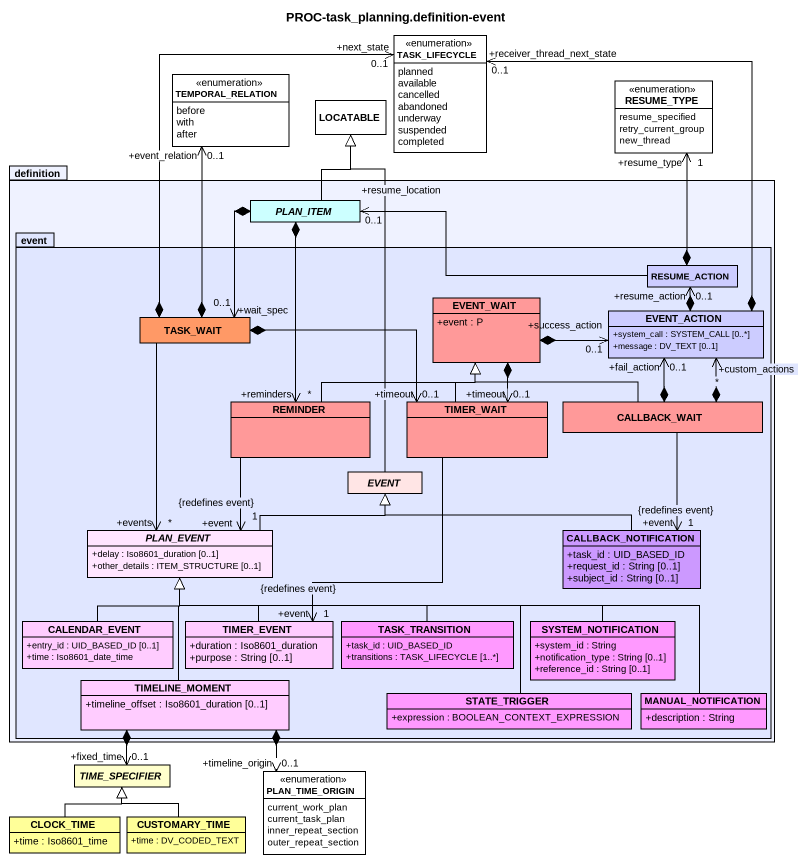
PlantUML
@startuml
title PROC-task_planning.definition-event
hide circle
hide empty members
skinparam classAttributeIconSize 0
enum TASK_LIFECYCLE #FFFFFF {
  planned
  available
  cancelled
  abandoned
  underway
  suspended
  completed
}
enum TEMPORAL_RELATION #FFFFFF {
  before
  with
  after
}
class LOCATABLE #FFFFFF
enum RESUME_TYPE #FFFFFF {
  resume_specified
  retry_current_group
  new_thread
}
package definition #EFF2FF {
  abstract class PLAN_ITEM #CCFFFF
  package event #E0E6FF {
    class RESUME_ACTION #CCCCFF
    class TASK_WAIT #FF9966
    class EVENT_WAIT #FF9999 {
      +event : P
    }
    class EVENT_ACTION #CCCCFF {
      +system_call : SYSTEM_CALL [0..*]
      +message : DV_TEXT [0..1]
    }
    class REMINDER #FF9999
    class TIMER_WAIT #FF9999
    class CALLBACK_WAIT #FF9999
    abstract class EVENT #FFE5E5
    abstract class PLAN_EVENT #FFE5FF {
      +delay : Iso8601_duration [0..1]
      +other_details : ITEM_STRUCTURE [0..1]
    }
    class CALLBACK_NOTIFICATION #CC99FF {
      +task_id : UID_BASED_ID
      +request_id : String [0..1]
      +subject_id : String [0..1]
    }
    class CALENDAR_EVENT #FFCCFF {
      +entry_id : UID_BASED_ID [0..1]
      +time : Iso8601_date_time
    }
    class TIMER_EVENT #FFCCFF {
      +duration : Iso8601_duration
      +purpose : String [0..1]
    }
    class TASK_TRANSITION #FF99FF {
      +task_id : UID_BASED_ID
      +transitions : TASK_LIFECYCLE [1..*]
    }
    class SYSTEM_NOTIFICATION #FF99FF {
      +system_id : String
      +notification_type : String [0..1]
      +reference_id : String [0..1]
    }
    class TIMELINE_MOMENT #FFCCFF {
      +timeline_offset : Iso8601_duration [0..1]
    }
    class STATE_TRIGGER #FF99FF {
      +expression : BOOLEAN_CONTEXT_EXPRESSION
    }
    class MANUAL_NOTIFICATION #FF99FF {
      +description : String
    }
  }
}
abstract class TIME_SPECIFIER #FFFFCC
enum PLAN_TIME_ORIGIN #FFFFFF {
  current_work_plan
  current_task_plan
  inner_repeat_section
  outer_repeat_section
}
class CLOCK_TIME #FFFF99 {
  +time : Iso8601_time
}
class CUSTOMARY_TIME #FFFF99 {
  +time : DV_CODED_TEXT
}
TASK_LIFECYCLE "+next_state\n0..1" <--* TASK_WAIT
TASK_LIFECYCLE "+receiver_thread_next_state\n0..1" <--* EVENT_ACTION
TEMPORAL_RELATION "+event_relation\n0..1" <--* TASK_WAIT
RESUME_TYPE "+resume_type\n1" <--* RESUME_ACTION
PLAN_ITEM -up-|> LOCATABLE
PLAN_ITEM "+resume_location\n0..1" <-right- RESUME_ACTION
PLAN_ITEM *--> "+wait_spec\n0..1" TASK_WAIT
TASK_WAIT --> "+events\n*" PLAN_EVENT
EVENT_WAIT *-right-> "+success_action\n0..1" EVENT_ACTION
EVENT_ACTION *-up-> "+resume_action\n0..1" RESUME_ACTION
REMINDER "+reminders\n*" <-up-* PLAN_ITEM
REMINDER -right-|> EVENT_WAIT
TIMER_WAIT "+timeout\n0..1" <-left-* TASK_WAIT
TIMER_WAIT -up-|> EVENT_WAIT
TIMER_WAIT "+timeout\n0..1" <-up-* EVENT_WAIT
CALLBACK_WAIT -left-|> EVENT_WAIT
CALLBACK_WAIT *-up-> "+custom_actions\n*" EVENT_ACTION
CALLBACK_WAIT *-up-> "+fail_action\n0..1" EVENT_ACTION
EVENT -up-|> LOCATABLE
PLAN_EVENT "+event\n1\n{redefines event}" <-up- REMINDER
PLAN_EVENT -right-|> EVENT
CALLBACK_NOTIFICATION "+event\n1\n{redefines event}" <-up- CALLBACK_WAIT
CALLBACK_NOTIFICATION -left-|> EVENT
CALENDAR_EVENT -up-|> PLAN_EVENT
TIMER_EVENT "+event\n1\n{redefines event}" <-up- TIMER_WAIT
TIMER_EVENT -up-|> PLAN_EVENT
TASK_TRANSITION -left-|> PLAN_EVENT
SYSTEM_NOTIFICATION -left-|> PLAN_EVENT
TIMELINE_MOMENT -up-|> PLAN_EVENT
TIMELINE_MOMENT *--> "+timeline_origin\n0..1" PLAN_TIME_ORIGIN
STATE_TRIGGER -left-|> PLAN_EVENT
MANUAL_NOTIFICATION -left-|> PLAN_EVENT
TIME_SPECIFIER "+fixed_time\n0..1" <-up-* TIMELINE_MOMENT
CLOCK_TIME -up-|> TIME_SPECIFIER
CUSTOMARY_TIME -up-|> TIME_SPECIFIER
@enduml
